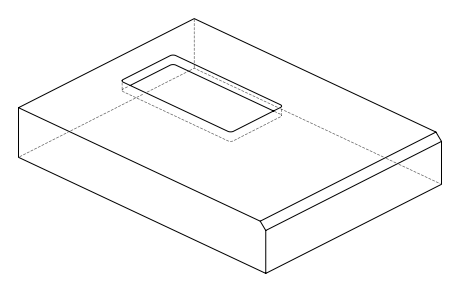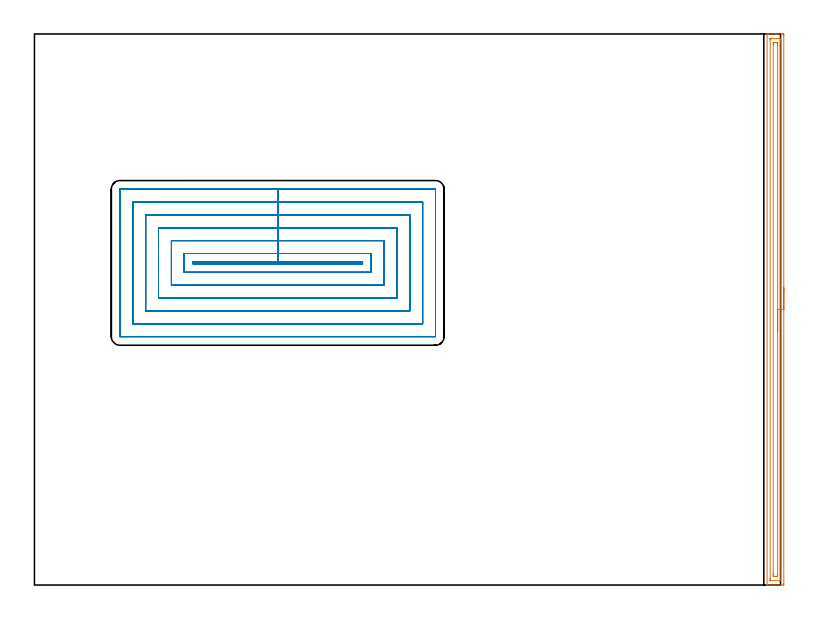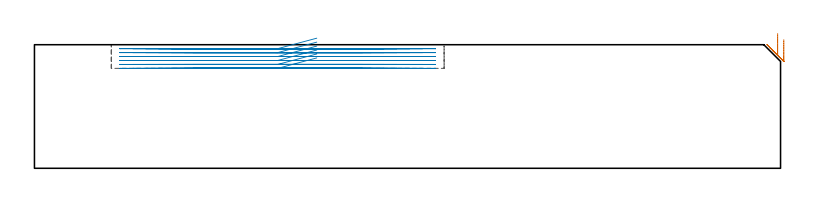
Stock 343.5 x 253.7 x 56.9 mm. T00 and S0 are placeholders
(PLAN: 2 operations, 1 tool changes, 31.2 min)
(1 AREA_MILL | FG_CHAMFER_SURFACE | UGT0205_001 | 6.3 min | 7527 mm3)
(2 MILL_RECTANGULAR_POCKET | POCKET_RECTANGULAR_STRAIGHT | UGT0201_125 | Follow Part, ap 1.975, ae 75% | 24.95 min | 126457 mm3)
(TOOL UGT0205_001 | Chamfer Mill 20 x 3 x 45 deg. | D20 FL50 Z2)
(TOOL UGT0201_125 | Carbide End Mill 7.9 | D7.9 FL15 Z4)
(OP 1 AREA_MILL)
G17 G21 G94 G90
T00 M6
G54
G17 G0 G90 X345. Y136.85 S1061 M3
G43 Z66.9 H0
Z59.2
G94 G1 Y136.812 Z58.328 F250.
Y136.698 Z57.464
Y136.509 Z56.612
Y136.247 Z55.78
Y135.913 Z54.974
Y135.51 Z54.2
Y135.042 Z53.464
Y134.51 Z52.772
Y133.921 Z52.129
Y133.278 Z51.54
Y132.586 Z51.008
Y131.85 Z50.54
Y131.076 Z50.137
Y130.27 Z49.803
Y129.438 Z49.541
Y128.586 Z49.352
Y127.722 Z49.238
Y126.85 Z49.2
Y0.602
X344.998 Y0.245 Z49.201
X344.993 Y0.01 Z49.204
X344.648 Y0. Z49.549
X341.15 Z53.045
X339.707 Z54.49
X338.527 Z55.668
X337.546 Z56.653
X337.423 Z56.769
X337.412 Y0.001 Z56.78
X337.302 Y0.01 Z56.888
X337.3 Y0.156 Z56.9
Y253.544
X337.302 Y253.69 Z56.888
X337.422 Y253.698 Z56.77
X337.546 Y253.7 Z56.653
X337.915 Z56.284
X338.527 Z55.668
X340.581 Z53.616
X341.147 Z53.047
X341.74 Z52.455
X344.363 Z49.834
X344.648 Y253.697 Z49.549
X344.993 Y253.69 Z49.204
X344.997 Y253.455 Z49.201
X345. Y253.098 Z49.2
Y252.738
Y126.85
X343.586 Z50.614
Y2.578
X343.585 Y2.386 Z50.615
X343.581 Y2.037 Z50.619
X343.579 Y2.02 Z50.621
X343.57 Y2.01 Z50.63
X343.505 Y2.006 Z50.695
X343.404 Y2.002 Z50.796
X343.277 Y2. Z50.923
X338.905 Y2.001 Z55.295
X338.764 Y2.005 Z55.436
X338.739 Y2.009 Z55.461
X338.721 Y2.015 Z55.479
X338.72 Y2.045 Z55.48
X338.716 Y2.194 Z55.484
X338.715 Y2.386 Z55.485
X338.714 Y3.088 Z55.486
Y251.122
X338.715 Y251.314 Z55.485
X338.719 Y251.663 Z55.481
X338.721 Y251.68 Z55.479
X338.73 Y251.69 Z55.47
X338.795 Y251.694 Z55.405
X338.896 Y251.698 Z55.304
X339.023 Y251.7 Z55.177
X339.401 Z54.799
X342.899 Z51.301
X343.395 Y251.699 Z50.805
X343.536 Y251.695 Z50.664
X343.561 Y251.691 Z50.639
X343.579 Y251.685 Z50.621
X343.58 Y251.655 Z50.62
X343.584 Y251.506 Z50.616
X343.585 Y251.314 Z50.615
X343.586 Y250.613 Z50.614
Y126.85
X342.172 Z52.028
X342.171 Y4.913 Z52.029
X342.169 Y4.171 Z52.031
X342.167 Y4.026 Z52.033
X342.164 Y4.01 Z52.036
X342.149 Y4.007 Z52.051
X342.108 Y4.003 Z52.092
X342.024 Y4.001 Z52.176
X341.317 Y4. Z52.883
X341.15 Z53.05
X340.439 Y4.004 Z53.761
X340.276 Y4.01 Z53.924
X340.135 Y4.03 Z54.065
X340.132 Y4.171 Z54.068
X340.13 Y4.32 Z54.07
X340.129 Y5.063 Z54.071
X340.128 Y5.213 Z54.072
X340.129 Y248.787 Z54.071
X340.131 Y249.529 Z54.069
X340.134 Y249.674 Z54.066
X340.136 Y249.69 Z54.064
X340.151 Y249.693 Z54.049
X340.192 Y249.697 Z54.008
X340.276 Y249.699 Z53.924
X340.983 Y249.7 Z53.217
X341.15 Z53.05
X341.861 Y249.696 Z52.339
X342.024 Y249.69 Z52.176
X342.165 Y249.67 Z52.035
X342.168 Y249.529 Z52.032
X342.17 Y249.381 Z52.03
X342.171 Y248.637 Z52.029
X342.172 Y248.487 Z52.028
Y126.85
Y125.978 Z52.067
Y125.114 Z52.18
Y124.262 Z52.369
Y123.43 Z52.632
Y122.624 Z52.965
Y121.85 Z53.368
Y121.114 Z53.837
Y120.422 Z54.368
Y119.779 Z54.957
Y119.19 Z55.601
Y118.658 Z56.293
Y118.19 Z57.028
Y117.787 Z57.802
Y117.453 Z58.608
Y117.191 Z59.44
Y117.002 Z60.292
Y116.888 Z61.157
Y116.85 Z62.028
G0 Z66.9
M5
M2
(OP 2 MILL_RECTANGULAR_POCKET)
G17 G21 G94 G90
T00 M6
G54
G17 G0 G90 X129.976 Y148.675 S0 M3
G43 Z66.9 H0
Z59.9
G94 G1 X112. Z55.083 F250.
X72.925 F500.
Y147.925
X151.075
Y148.675
X112.
Y152.625
X68.975
Y143.975
X155.025
Y152.625
X112.
Y158.55
X63.05
Y138.05
X160.95
Y158.55
X112.
Y164.475
X57.125
Y132.125
X166.875
Y164.475
X112.
Y170.4
X51.2
Y126.2
X172.8
Y170.4
X112.
Y176.325
X45.275
Y120.275
X178.725
Y176.325
X112.
Y182.25
X39.4
X39.37 Y182.252
X39.348 Y182.23
X39.35 Y182.2
Y114.4
X39.348 Y114.37
X39.37 Y114.348
X39.4 Y114.35
X184.6
X184.63 Y114.348
X184.652 Y114.37
X184.65 Y114.4
Y182.2
X184.652 Y182.23
X184.63 Y182.252
X184.6 Y182.25
X112.
X111.
G0 X129.976 Y148.675 Z58.083
G1 X112. Z53.267 F250.
X72.925 F500.
Y147.925
X151.075
Y148.675
X112.
Y152.625
X68.975
Y143.975
X155.025
Y152.625
X112.
Y158.55
X63.05
Y138.05
X160.95
Y158.55
X112.
Y164.475
X57.125
Y132.125
X166.875
Y164.475
X112.
Y170.4
X51.2
Y126.2
X172.8
Y170.4
X112.
Y176.325
X45.275
Y120.275
X178.725
Y176.325
X112.
Y182.25
X39.4
X39.37 Y182.252
X39.348 Y182.23
X39.35 Y182.2
Y114.4
X39.348 Y114.37
X39.37 Y114.348
X39.4 Y114.35
X184.6
X184.63 Y114.348
X184.652 Y114.37
X184.65 Y114.4
Y182.2
X184.652 Y182.23
X184.63 Y182.252
X184.6 Y182.25
X112.
X111.
G0 X129.976 Y148.675 Z56.267
G1 X112. Z51.45 F250.
X72.925 F500.
Y147.925
X151.075
Y148.675
X112.
Y152.625
X68.975
Y143.975
X155.025
Y152.625
X112.
Y158.55
X63.05
Y138.05
X160.95
Y158.55
X112.
Y164.475
X57.125
Y132.125
X166.875
Y164.475
X112.
Y170.4
X51.2
Y126.2
X172.8
Y170.4
X112.
Y176.325
X45.275
Y120.275
X178.725
Y176.325
X112.
Y182.25
X39.4
X39.37 Y182.252
X39.348 Y182.23
X39.35 Y182.2
Y114.4
X39.348 Y114.37
X39.37 Y114.348
X39.4 Y114.35
X184.6
X184.63 Y114.348
X184.652 Y114.37
X184.65 Y114.4
Y182.2
X184.652 Y182.23
X184.63 Y182.252
X184.6 Y182.25
X112.
X111.
G0 X129.976 Y148.675 Z54.45
G1 X112. Z49.633 F250.
X72.925 F500.
Y147.925
X151.075
Y148.675
X112.
Y152.625
X68.975
Y143.975
X155.025
Y152.625
X112.
Y158.55
X63.05
Y138.05
X160.95
Y158.55
X112.
Y164.475
X57.125
Y132.125
X166.875
Y164.475
X112.
Y170.4
X51.2
Y126.2
X172.8
Y170.4
X112.
Y176.325
X45.275
Y120.275
X178.725
Y176.325
X112.
Y182.25
X39.4
X39.37 Y182.252
X39.348 Y182.23
X39.35 Y182.2
Y114.4
X39.348 Y114.37
X39.37 Y114.348
X39.4 Y114.35
X184.6
X184.63 Y114.348
X184.652 Y114.37
X184.65 Y114.4
Y182.2
X184.652 Y182.23
X184.63 Y182.252
X184.6 Y182.25
X112.
X111.
G0 X129.976 Y148.675 Z52.633
G1 X112. Z47.817 F250.
X72.925 F500.
Y147.925
X151.075
Y148.675
X112.
Y152.625
X68.975
Y143.975
X155.025
Y152.625
X112.
Y158.55
X63.05
Y138.05
X160.95
Y158.55
X112.
Y164.475
X57.125
Y132.125
X166.875
Y164.475
X112.
Y170.4
X51.2
Y126.2
X172.8
Y170.4
X112.
Y176.325
X45.275
Y120.275
X178.725
Y176.325
X112.
Y182.25
X39.4
X39.37 Y182.252
X39.348 Y182.23
X39.35 Y182.2
Y114.4
X39.348 Y114.37
X39.37 Y114.348
X39.4 Y114.35
X184.6
X184.63 Y114.348
X184.652 Y114.37
X184.65 Y114.4
Y182.2
X184.652 Y182.23
X184.63 Y182.252
X184.6 Y182.25
X112.
X111.
G0 X129.976 Y148.675 Z50.817
G1 X112. Z46. F250.
X72.925 F500.
Y147.925
X151.075
Y148.675
X112.
Y152.625
X68.975
Y143.975
X155.025
Y152.625
X112.
Y158.55
X63.05
Y138.05
X160.95
Y158.55
X112.
Y164.475
X57.125
Y132.125
X166.875
Y164.475
X112.
Y170.4
X51.2
Y126.2
X172.8
Y170.4
X112.
Y176.325
X45.275
Y120.275
X178.725
Y176.325
X112.
Y182.25
X39.4
X39.37 Y182.252
X39.348 Y182.23
X39.35 Y182.2
Y114.4
X39.348 Y114.37
X39.37 Y114.348
X39.4 Y114.35
X184.6
X184.63 Y114.348
X184.652 Y114.37
X184.65 Y114.4
Y182.2
X184.652 Y182.23
X184.63 Y182.252
X184.6 Y182.25
X112.
X111.
G0 Z66.9
M5
M2
